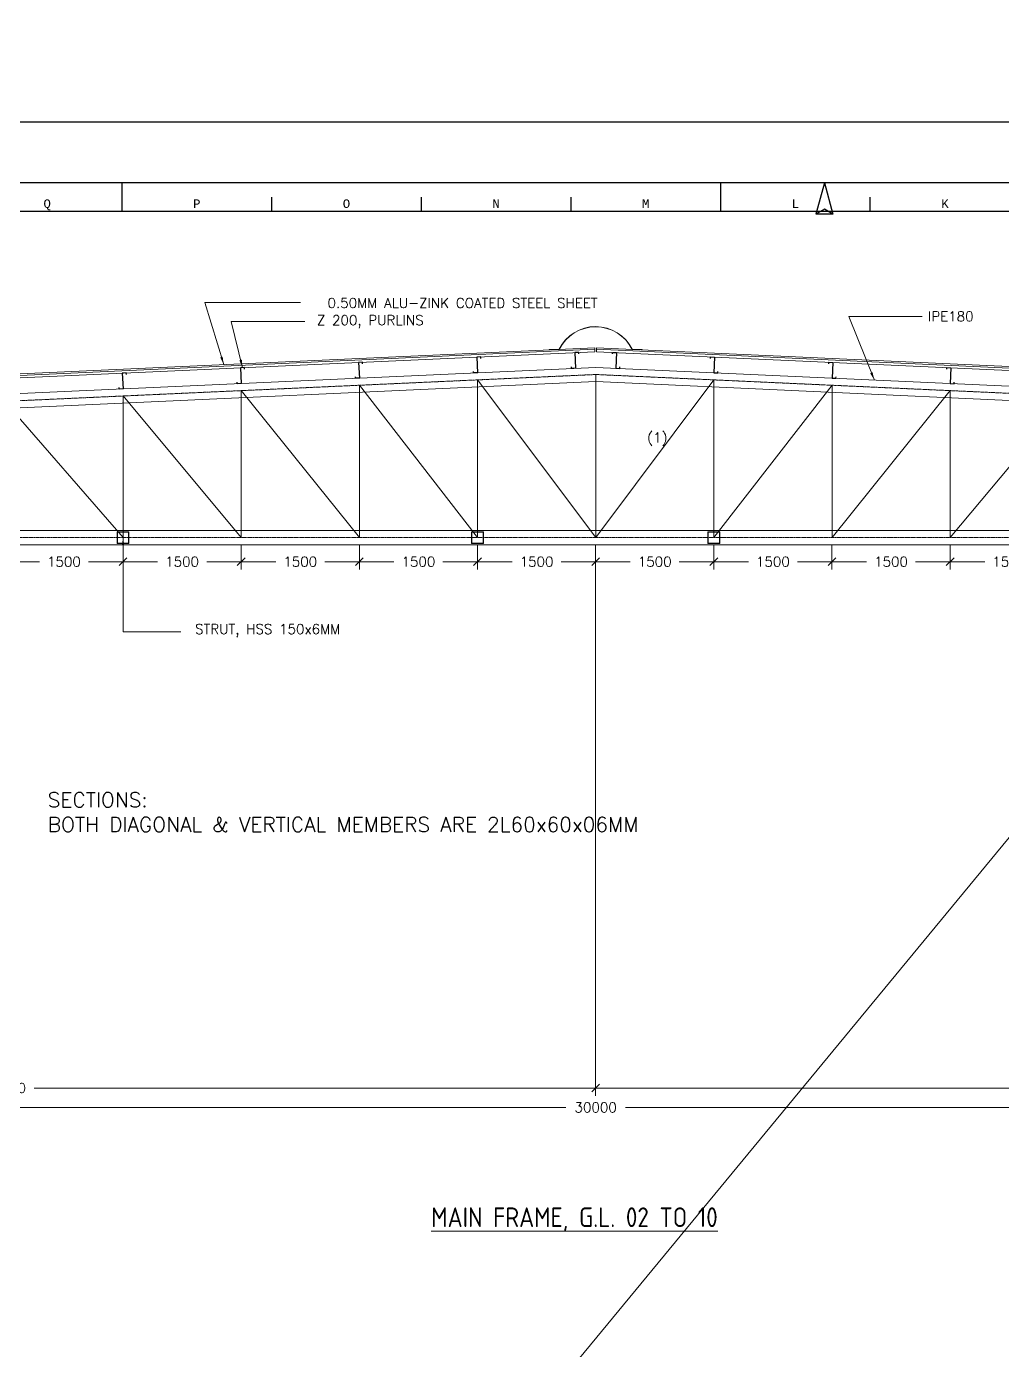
# Model space of a CAD drawing. Header units: millimetres. Extents: x -388065 to 2372687422, y -192755 to 667797.
# Drawn here: x 1426867 to 1439258, y 396511 to 413315 of the extents above; entities that cross this region are included whole.
import ezdxf

# ---------------------------------------------------------------- set-up
doc = ezdxf.new("R2010")
doc.units = ezdxf.units.MM
doc.linetypes.add('CENTER', pattern=[2, 1.25, -0.25, 0.25, -0.25])
doc.layers.add('Label', color=192, linetype='Continuous')
doc.layers.add('LOGO', color=250, linetype='Continuous')
for name, color, linetype, lineweight in [('STR-CL', 1, 'CENTER', 9), ('STR-DIM', 1, 'Continuous', 9), ('STR-STEEL', 6, 'Continuous', 30), ('STR-STEEL_IN_SEC', 6, 'Continuous', 15), ('STR-TEXT', 7, 'Continuous', 9)]:
    doc.layers.add(name, color=color, linetype=linetype, lineweight=lineweight)
doc.styles.add('MINA_MM_LAYOUT', font='dim.shx', dxfattribs={"height": 250})
doc.styles.add('MINA_MM_X-SEC', font='romans.shx', dxfattribs={"height": 125})
doc.styles.add('STANDART', font='MONOTXT.shx')
doc.dimstyles.new('MINA_MM_X-SEC', dxfattribs={"dimtxt": 125, "dimasz": 100, "dimexe": 100, "dimexo": 100, "dimgap": 100, "dimtad": 0, "dimdec": 0, "dimzin": 0, "dimdsep": 46, "dimtxsty": 'MINA_MM_X-SEC', "dimblk": 'OBLIQUE', "dimcen": 0.09, "dimclrd": 256, "dimclre": 256, "dimclrt": 7, "dimadec": 0, "dimazin": 0, "dimtfac": 1, "dimtdec": 0, "dimtix": 1, "dimtofl": 0, "dimtmove": 0, "dimatfit": 0, "dimfxl": 1, "dimtolj": 1, "dimtzin": 0, "dimlwd": -1, "dimlwe": -1, "dimarcsym": 0})

# ---------------------------------------------------------------- blocks, each defined once
blk = doc.blocks.new('_OBLIQUE')
at = {"color": 0, "linetype": 'ByBlock'}
blk.add_line((-0.5, -0.5), (0.5, 0.5), dxfattribs=at)
blk = doc.blocks.new('*D1579')
at = {"layer": 'Defpoints', "color": 0, "ltscale": 10, "transparency": 16777216}
for p in [(1426593, 406828), (1428093, 406828), (1428093, 406522)]:
    blk.add_point(p, dxfattribs=at)
at = {"layer": 'STR-DIM', "ltscale": 10, "transparency": 16777216}
for p, q in [((1426593, 406728), (1426593, 406422)), ((1428093, 406728), (1428093, 406422)), ((1426593, 406522), (1427032, 406522)), ((1428093, 406522), (1427655, 406522))]:
    blk.add_line(p, q, dxfattribs=at)
at = {"layer": 'STR-DIM', "ltscale": 10, "transparency": 16777216, "xscale": 100, "yscale": 100, "zscale": 100, "rotation": 180}
blk.add_blockref('_OBLIQUE', (1426593, 406522), dxfattribs=at)
at = {"layer": 'STR-DIM', "ltscale": 10, "transparency": 16777216, "xscale": 100, "yscale": 100, "zscale": 100}
blk.add_blockref('_OBLIQUE', (1428093, 406522), dxfattribs=at)
at = {"layer": 'STR-DIM', "color": 7, "ltscale": 10, "transparency": 16777216, "insert": (1427343, 406522), "char_height": 125, "attachment_point": 5, "style": 'MINA_MM_X-SEC'}
blk.add_mtext('\\A1;1500', dxfattribs=at)
blk = doc.blocks.new('*D1580')
at = {"layer": 'Defpoints', "color": 0, "ltscale": 10, "transparency": 16777216}
for p in [(1428093, 406828), (1429593, 406828), (1429593, 406522)]:
    blk.add_point(p, dxfattribs=at)
at = {"layer": 'STR-DIM', "ltscale": 10, "transparency": 16777216}
for p, q in [((1428093, 406728), (1428093, 406422)), ((1429593, 406728), (1429593, 406422)), ((1428093, 406522), (1428532, 406522)), ((1429593, 406522), (1429155, 406522))]:
    blk.add_line(p, q, dxfattribs=at)
at = {"layer": 'STR-DIM', "ltscale": 10, "transparency": 16777216, "xscale": 100, "yscale": 100, "zscale": 100, "rotation": 180}
blk.add_blockref('_OBLIQUE', (1428093, 406522), dxfattribs=at)
at = {"layer": 'STR-DIM', "ltscale": 10, "transparency": 16777216, "xscale": 100, "yscale": 100, "zscale": 100}
blk.add_blockref('_OBLIQUE', (1429593, 406522), dxfattribs=at)
at = {"layer": 'STR-DIM', "color": 7, "ltscale": 10, "transparency": 16777216, "insert": (1428843, 406522), "char_height": 125, "attachment_point": 5, "style": 'MINA_MM_X-SEC'}
blk.add_mtext('\\A1;1500', dxfattribs=at)
blk = doc.blocks.new('*D1581')
at = {"layer": 'Defpoints', "color": 0, "ltscale": 10, "transparency": 16777216}
for p in [(1429593, 406828), (1431093, 406828), (1431093, 406522)]:
    blk.add_point(p, dxfattribs=at)
at = {"layer": 'STR-DIM', "ltscale": 10, "transparency": 16777216}
for p, q in [((1429593, 406728), (1429593, 406422)), ((1431093, 406728), (1431093, 406422)), ((1429593, 406522), (1430032, 406522)), ((1431093, 406522), (1430655, 406522))]:
    blk.add_line(p, q, dxfattribs=at)
at = {"layer": 'STR-DIM', "ltscale": 10, "transparency": 16777216, "xscale": 100, "yscale": 100, "zscale": 100, "rotation": 180}
blk.add_blockref('_OBLIQUE', (1429593, 406522), dxfattribs=at)
at = {"layer": 'STR-DIM', "ltscale": 10, "transparency": 16777216, "xscale": 100, "yscale": 100, "zscale": 100}
blk.add_blockref('_OBLIQUE', (1431093, 406522), dxfattribs=at)
at = {"layer": 'STR-DIM', "color": 7, "ltscale": 10, "transparency": 16777216, "insert": (1430343, 406522), "char_height": 125, "attachment_point": 5, "style": 'MINA_MM_X-SEC'}
blk.add_mtext('\\A1;1500', dxfattribs=at)
blk = doc.blocks.new('*D1582')
at = {"layer": 'Defpoints', "color": 0, "ltscale": 10, "transparency": 16777216}
for p in [(1431093, 406828), (1432593, 406828), (1432593, 406522)]:
    blk.add_point(p, dxfattribs=at)
at = {"layer": 'STR-DIM', "ltscale": 10, "transparency": 16777216}
for p, q in [((1431093, 406728), (1431093, 406422)), ((1432593, 406728), (1432593, 406422)), ((1431093, 406522), (1431532, 406522)), ((1432593, 406522), (1432155, 406522))]:
    blk.add_line(p, q, dxfattribs=at)
at = {"layer": 'STR-DIM', "ltscale": 10, "transparency": 16777216, "xscale": 100, "yscale": 100, "zscale": 100, "rotation": 180}
blk.add_blockref('_OBLIQUE', (1431093, 406522), dxfattribs=at)
at = {"layer": 'STR-DIM', "ltscale": 10, "transparency": 16777216, "xscale": 100, "yscale": 100, "zscale": 100}
blk.add_blockref('_OBLIQUE', (1432593, 406522), dxfattribs=at)
at = {"layer": 'STR-DIM', "color": 7, "ltscale": 10, "transparency": 16777216, "insert": (1431843, 406522), "char_height": 125, "attachment_point": 5, "style": 'MINA_MM_X-SEC'}
blk.add_mtext('\\A1;1500', dxfattribs=at)
blk = doc.blocks.new('*D1583')
at = {"layer": 'Defpoints', "color": 0, "ltscale": 10, "transparency": 16777216}
for p in [(1432593, 406828), (1434093, 406828), (1434093, 406522)]:
    blk.add_point(p, dxfattribs=at)
at = {"layer": 'STR-DIM', "ltscale": 10, "transparency": 16777216}
for p, q in [((1432593, 406728), (1432593, 406422)), ((1434093, 406728), (1434093, 406422)), ((1432593, 406522), (1433032, 406522)), ((1434093, 406522), (1433655, 406522))]:
    blk.add_line(p, q, dxfattribs=at)
at = {"layer": 'STR-DIM', "ltscale": 10, "transparency": 16777216, "xscale": 100, "yscale": 100, "zscale": 100, "rotation": 180}
blk.add_blockref('_OBLIQUE', (1432593, 406522), dxfattribs=at)
at = {"layer": 'STR-DIM', "ltscale": 10, "transparency": 16777216, "xscale": 100, "yscale": 100, "zscale": 100}
blk.add_blockref('_OBLIQUE', (1434093, 406522), dxfattribs=at)
at = {"layer": 'STR-DIM', "color": 7, "ltscale": 10, "transparency": 16777216, "insert": (1433343, 406522), "char_height": 125, "attachment_point": 5, "style": 'MINA_MM_X-SEC'}
blk.add_mtext('\\A1;1500', dxfattribs=at)
blk = doc.blocks.new('*D1584')
at = {"layer": 'Defpoints', "color": 0, "ltscale": 10, "transparency": 16777216}
for p in [(1419093, 400094), (1449093, 400094), (1449093, 399596)]:
    blk.add_point(p, dxfattribs=at)
at = {"layer": 'STR-DIM', "ltscale": 10, "transparency": 16777216}
for p, q in [((1419093, 399994), (1419093, 399496)), ((1449093, 399994), (1449093, 399496)), ((1419093, 399596), (1433714, 399596)), ((1449093, 399596), (1434473, 399596))]:
    blk.add_line(p, q, dxfattribs=at)
at = {"layer": 'STR-DIM', "ltscale": 10, "transparency": 16777216, "xscale": 100, "yscale": 100, "zscale": 100, "rotation": 180}
blk.add_blockref('_OBLIQUE', (1419093, 399596), dxfattribs=at)
at = {"layer": 'STR-DIM', "ltscale": 10, "transparency": 16777216, "xscale": 100, "yscale": 100, "zscale": 100}
blk.add_blockref('_OBLIQUE', (1449093, 399596), dxfattribs=at)
at = {"layer": 'STR-DIM', "color": 7, "ltscale": 10, "transparency": 16777216, "insert": (1434093, 399596), "char_height": 125, "attachment_point": 5, "style": 'MINA_MM_X-SEC'}
blk.add_mtext('\\A1;30000', dxfattribs=at)
blk = doc.blocks.new('*D1446')
at = {"layer": 'Defpoints', "color": 0, "ltscale": 10, "transparency": 16777216}
for p in [(1438593, 406828), (1440093, 406828), (1438593, 406522)]:
    blk.add_point(p, dxfattribs=at)
at = {"layer": 'STR-DIM', "ltscale": 10, "transparency": 16777216}
for p, q in [((1438593, 406728), (1438593, 406422)), ((1440093, 406728), (1440093, 406422)), ((1438593, 406522), (1439032, 406522)), ((1440093, 406522), (1439655, 406522))]:
    blk.add_line(p, q, dxfattribs=at)
at = {"layer": 'STR-DIM', "ltscale": 10, "transparency": 16777216, "xscale": 100, "yscale": 100, "zscale": 100, "rotation": 180}
blk.add_blockref('_OBLIQUE', (1438593, 406522), dxfattribs=at)
at = {"layer": 'STR-DIM', "ltscale": 10, "transparency": 16777216, "xscale": 100, "yscale": 100, "zscale": 100}
blk.add_blockref('_OBLIQUE', (1440093, 406522), dxfattribs=at)
at = {"layer": 'STR-DIM', "color": 7, "ltscale": 10, "transparency": 16777216, "insert": (1439343, 406522), "char_height": 125, "attachment_point": 5, "style": 'MINA_MM_X-SEC'}
blk.add_mtext('\\A1;1500', dxfattribs=at)
blk = doc.blocks.new('*D1447')
at = {"layer": 'Defpoints', "color": 0, "ltscale": 10, "transparency": 16777216}
for p in [(1437093, 406828), (1438593, 406828), (1437093, 406522)]:
    blk.add_point(p, dxfattribs=at)
at = {"layer": 'STR-DIM', "ltscale": 10, "transparency": 16777216}
for p, q in [((1437093, 406728), (1437093, 406422)), ((1438593, 406728), (1438593, 406422)), ((1437093, 406522), (1437532, 406522)), ((1438593, 406522), (1438155, 406522))]:
    blk.add_line(p, q, dxfattribs=at)
at = {"layer": 'STR-DIM', "ltscale": 10, "transparency": 16777216, "xscale": 100, "yscale": 100, "zscale": 100, "rotation": 180}
blk.add_blockref('_OBLIQUE', (1437093, 406522), dxfattribs=at)
at = {"layer": 'STR-DIM', "ltscale": 10, "transparency": 16777216, "xscale": 100, "yscale": 100, "zscale": 100}
blk.add_blockref('_OBLIQUE', (1438593, 406522), dxfattribs=at)
at = {"layer": 'STR-DIM', "color": 7, "ltscale": 10, "transparency": 16777216, "insert": (1437843, 406522), "char_height": 125, "attachment_point": 5, "style": 'MINA_MM_X-SEC'}
blk.add_mtext('\\A1;1500', dxfattribs=at)
blk = doc.blocks.new('*D1448')
at = {"layer": 'Defpoints', "color": 0, "ltscale": 10, "transparency": 16777216}
for p in [(1435593, 406828), (1437093, 406828), (1435593, 406522)]:
    blk.add_point(p, dxfattribs=at)
at = {"layer": 'STR-DIM', "ltscale": 10, "transparency": 16777216}
for p, q in [((1435593, 406728), (1435593, 406422)), ((1437093, 406728), (1437093, 406422)), ((1435593, 406522), (1436032, 406522)), ((1437093, 406522), (1436655, 406522))]:
    blk.add_line(p, q, dxfattribs=at)
at = {"layer": 'STR-DIM', "ltscale": 10, "transparency": 16777216, "xscale": 100, "yscale": 100, "zscale": 100, "rotation": 180}
blk.add_blockref('_OBLIQUE', (1435593, 406522), dxfattribs=at)
at = {"layer": 'STR-DIM', "ltscale": 10, "transparency": 16777216, "xscale": 100, "yscale": 100, "zscale": 100}
blk.add_blockref('_OBLIQUE', (1437093, 406522), dxfattribs=at)
at = {"layer": 'STR-DIM', "color": 7, "ltscale": 10, "transparency": 16777216, "insert": (1436343, 406522), "char_height": 125, "attachment_point": 5, "style": 'MINA_MM_X-SEC'}
blk.add_mtext('\\A1;1500', dxfattribs=at)
blk = doc.blocks.new('*D1449')
at = {"layer": 'Defpoints', "color": 0, "ltscale": 10, "transparency": 16777216}
for p in [(1434093, 406828), (1435593, 406828), (1434093, 406522)]:
    blk.add_point(p, dxfattribs=at)
at = {"layer": 'STR-DIM', "ltscale": 10, "transparency": 16777216}
for p, q in [((1434093, 406728), (1434093, 406422)), ((1435593, 406728), (1435593, 406422)), ((1434093, 406522), (1434532, 406522)), ((1435593, 406522), (1435155, 406522))]:
    blk.add_line(p, q, dxfattribs=at)
at = {"layer": 'STR-DIM', "ltscale": 10, "transparency": 16777216, "xscale": 100, "yscale": 100, "zscale": 100, "rotation": 180}
blk.add_blockref('_OBLIQUE', (1434093, 406522), dxfattribs=at)
at = {"layer": 'STR-DIM', "ltscale": 10, "transparency": 16777216, "xscale": 100, "yscale": 100, "zscale": 100}
blk.add_blockref('_OBLIQUE', (1435593, 406522), dxfattribs=at)
at = {"layer": 'STR-DIM', "color": 7, "ltscale": 10, "transparency": 16777216, "insert": (1434843, 406522), "char_height": 125, "attachment_point": 5, "style": 'MINA_MM_X-SEC'}
blk.add_mtext('\\A1;1500', dxfattribs=at)
blk = doc.blocks.new('*D1451')
at = {"layer": 'Defpoints', "color": 0, "ltscale": 10, "transparency": 16777216}
for p in [(1434093, 406828), (1419093, 400094), (1434093, 399842)]:
    blk.add_point(p, dxfattribs=at)
at = {"layer": 'STR-DIM', "ltscale": 10, "transparency": 16777216}
for p, q in [((1434093, 406728), (1434093, 399742)), ((1419093, 399994), (1419093, 399742)), ((1419093, 399842), (1426223, 399842)), ((1434093, 399842), (1426964, 399842))]:
    blk.add_line(p, q, dxfattribs=at)
at = {"layer": 'STR-DIM', "ltscale": 10, "transparency": 16777216, "xscale": 100, "yscale": 100, "zscale": 100, "rotation": 180}
blk.add_blockref('_OBLIQUE', (1419093, 399842), dxfattribs=at)
at = {"layer": 'STR-DIM', "ltscale": 10, "transparency": 16777216, "xscale": 100, "yscale": 100, "zscale": 100}
blk.add_blockref('_OBLIQUE', (1434093, 399842), dxfattribs=at)
at = {"layer": 'STR-DIM', "color": 7, "ltscale": 10, "transparency": 16777216, "insert": (1426593, 399842), "char_height": 125, "attachment_point": 5, "style": 'MINA_MM_X-SEC'}
blk.add_mtext('\\A1;15000', dxfattribs=at)
blk = doc.blocks.new('*D1452')
at = {"layer": 'Defpoints', "color": 0, "ltscale": 10, "transparency": 16777216}
for p in [(1434093, 406828), (1449093, 400094), (1434093, 399842)]:
    blk.add_point(p, dxfattribs=at)
at = {"layer": 'STR-DIM', "ltscale": 10, "transparency": 16777216}
for p, q in [((1434093, 406728), (1434093, 399742)), ((1449093, 399994), (1449093, 399742)), ((1434093, 399842), (1441223, 399842)), ((1449093, 399842), (1441964, 399842))]:
    blk.add_line(p, q, dxfattribs=at)
at = {"layer": 'STR-DIM', "ltscale": 10, "transparency": 16777216, "xscale": 100, "yscale": 100, "zscale": 100, "rotation": 180}
blk.add_blockref('_OBLIQUE', (1434093, 399842), dxfattribs=at)
at = {"layer": 'STR-DIM', "ltscale": 10, "transparency": 16777216, "xscale": 100, "yscale": 100, "zscale": 100}
blk.add_blockref('_OBLIQUE', (1449093, 399842), dxfattribs=at)
at = {"layer": 'STR-DIM', "color": 7, "ltscale": 10, "transparency": 16777216, "insert": (1441593, 399842), "char_height": 125, "attachment_point": 5, "style": 'MINA_MM_X-SEC'}
blk.add_mtext('\\A1;15000', dxfattribs=at)
blk = doc.blocks.new('LABLE')
at = {"layer": 'Label', "color": 7}
for p, q in [((80430, 56070), (0, 56070)), ((23797, 56070), (23797, 55391)), ((38025, 56070), (38025, 55391)), ((40498, 56070), (40298, 55325)), ((40498, 56070), (40697, 55325)), ((27354, 55730), (27354, 55391)), ((30911, 55730), (30911, 55391)), ((34468, 55730), (34468, 55391)), ((41582, 55730), (41582, 55391)), ((79751, 55391), (679, 55391)), ((40498, 55440), (40298, 55325)), ((40697, 55325), (40498, 55440)), ((40697, 55325), (40298, 55325))]:
    blk.add_line(p, q, dxfattribs=at)
at = {"layer": 'Label', "color": 7, "style": 'STANDART', "width": 1}
for s, p in [('Q', (21936, 55473)), ('P', (25493, 55473)), ('O', (29050, 55473)), ('N', (32607, 55473)), ('M', (36164, 55473)), ('L', (39721, 55473)), ('K', (43278, 55473))]:
    blk.add_text(s, height=203, dxfattribs=at).set_placement(p)

msp = doc.modelspace()

# ---------------------------------------------------------------- linework, layer by layer
at = {"layer": 'LOGO', "ltscale": 0.1}
msp.add_lwpolyline([(1459406.7465, 380353.5137), (1459406.7465, 412098.7654), (1414461.0282, 412098.7654), (1414461.0282, 380353.5137)], close=True, dxfattribs=at)
at = {"layer": 'STR-CL', "ltscale": 10}
for p, q in [((1417593.3956, 408147.7504), (1434093.3956, 408897.7504)), ((1450589.3089, 408147.9361), (1434093.3956, 408897.7504)), ((1434093.3956, 406827.8433), (1417593.3956, 406827.8433)), ((1434093.3956, 406827.8433), (1450593.3956, 406827.8433))]:
    msp.add_line(p, q, dxfattribs=at)
at = {"layer": 'STR-STEEL', "ltscale": 10}
for points in [[(1433880.2185, 409158.3393), (1433879.3103, 409178.3186), (1433829.3619, 409176.0483), (1433838.4434, 408976.2545), (1433788.495, 408973.9842), (1433787.5868, 408993.9635)], [(1434306.5728, 409158.3393), (1434307.4809, 409178.3186), (1434357.4293, 409176.0483), (1434348.3478, 408976.2545), (1434398.2962, 408973.9842), (1434399.2044, 408993.9635)], [(1431135.1707, 409033.5644), (1431134.2625, 409053.5437), (1431084.3141, 409051.2734), (1431093.3956, 408851.4796), (1431043.4472, 408849.2093), (1431042.539, 408869.1886)], [(1432635.1707, 409101.7462), (1432634.2625, 409121.7256), (1432584.3141, 409119.4552), (1432593.3956, 408919.6615), (1432543.4472, 408917.3911), (1432542.539, 408937.3705)], [(1435551.6206, 409101.7462), (1435552.5287, 409121.7256), (1435602.4771, 409119.4552), (1435593.3956, 408919.6615), (1435643.344, 408917.3911), (1435644.2522, 408937.3705)], [(1437051.6206, 409033.5644), (1437052.5287, 409053.5437), (1437102.4771, 409051.2734), (1437093.3956, 408851.4796), (1437143.344, 408849.2093), (1437144.2522, 408869.1886)], [(1428135.1707, 408897.2007), (1428134.2625, 408917.1801), (1428084.3141, 408914.9097), (1428093.3956, 408715.116), (1428043.4472, 408712.8456), (1428042.539, 408732.825)], [(1429635.1707, 408965.3825), (1429634.2625, 408985.3619), (1429584.3141, 408983.0915), (1429593.3956, 408783.2978), (1429543.4472, 408781.0274), (1429542.539, 408801.0068)], [(1438551.6206, 408965.3825), (1438552.5287, 408985.3619), (1438602.4771, 408983.0915), (1438593.3956, 408783.2978), (1438643.344, 408781.0274), (1438644.2522, 408801.0068)]]:
    msp.add_lwpolyline(points, dxfattribs=at)
at = {"layer": 'STR-STEEL_IN_SEC', "color": 7, "ltscale": 0.1}
msp.add_line((1584664.4846, 579101.4319), (1396989.2923, 351706.677), dxfattribs=at)
at = {"layer": 'STR-STEEL_IN_SEC', "ltscale": 10}
for p, q in [((1417582.0437, 408487.5854), (1434081.3531, 409237.554)), ((1417582.9518, 408467.606), (1434081.3531, 409217.5334)), ((1417584.3141, 408437.637), (1434081.3531, 409187.5024)), ((1433629.8373, 409219.0326), (1433504.294, 409213.3261)), ((1433504.3848, 409211.3282), (1433504.294, 409213.3261)), ((1433631.104, 409217.0882), (1433504.3848, 409211.3282)), ((1434081.3531, 409237.554), (1434081.3531, 409187.5024)), ((1450604.7475, 408487.5854), (1434105.4381, 409237.554)), ((1434105.4381, 409237.554), (1434105.4381, 409187.5024)), ((1450603.8394, 408467.606), (1434105.4381, 409217.5334)), ((1450602.4771, 408437.637), (1434105.4381, 409187.5024)), ((1434555.6872, 409217.0882), (1434682.4064, 409211.3282)), ((1434556.9539, 409219.0326), (1434682.4972, 409213.3261)), ((1434682.4064, 409211.3282), (1434682.4972, 409213.3261)), ((1419208.3956, 408311.2524), (1434093.3956, 408987.8433)), ((1448978.3956, 408311.2524), (1434093.3956, 408987.8433)), ((1434093.3956, 406827.8433), (1434093.3956, 408897.7504)), ((1419208.3956, 408131.0665), (1434093.3956, 408807.6574)), ((1429593.3956, 406827.8433), (1429593.3956, 408693.2049)), ((1431093.3956, 406827.8433), (1429593.3956, 408693.2049)), ((1431093.3956, 406827.8433), (1431093.3956, 408761.3867)), ((1432593.3956, 406827.8433), (1431093.3956, 408761.3867)), ((1432593.3956, 406827.8433), (1432593.3956, 408829.5685)), ((1434093.3956, 406827.8433), (1432593.3956, 408829.5685)), ((1434093.3956, 406827.8433), (1435593.3956, 408829.5685)), ((1448978.3956, 408131.0665), (1434093.3956, 408807.6574)), ((1435593.3956, 406827.8433), (1435593.3956, 408829.5685)), ((1435593.3956, 406827.8433), (1437093.3956, 408761.3867)), ((1437093.3956, 406827.8433), (1437093.3956, 408761.3867)), ((1437093.3956, 406827.8433), (1438593.3956, 408693.2049)), ((1438593.3956, 406827.8433), (1438593.3956, 408693.2049)), ((1428093.3956, 406827.8433), (1426593.3956, 408556.8413)), ((1428093.3956, 406827.8433), (1428093.3956, 408625.0231)), ((1429593.3956, 406827.8433), (1428093.3956, 408625.0231)), ((1438593.3956, 406827.8433), (1440093.3956, 408625.0231)), ((1434093.3956, 406917.8433), (1419208.3956, 406917.8433)), ((1434093.3956, 406917.8433), (1448978.3956, 406917.8433)), ((1434093.3956, 406737.8433), (1419208.3956, 406737.8433)), ((1434093.3956, 406737.8433), (1448978.3956, 406737.8433))]:
    msp.add_line(p, q, dxfattribs=at)
for points in [[(1428021.3956, 406902.8433), (1428165.3956, 406902.8433, -0.4142135624), (1428168.3956, 406899.8433), (1428168.3956, 406755.8433, -0.4142135624), (1428165.3956, 406752.8433), (1428021.3956, 406752.8433, -0.4142135624), (1428018.3956, 406755.8433), (1428018.3956, 406899.8433, -0.4142135624)], [(1428025.3956, 406898.8433), (1428161.3956, 406898.8433, -0.4142135624), (1428164.3956, 406895.8433), (1428164.3956, 406759.8433, -0.4142135624), (1428161.3956, 406756.8433), (1428025.3956, 406756.8433, -0.4142135624), (1428022.3956, 406759.8433), (1428022.3956, 406895.8433, -0.4142135624)], [(1432521.3956, 406902.8433), (1432665.3956, 406902.8433, -0.4142135624), (1432668.3956, 406899.8433), (1432668.3956, 406755.8433, -0.4142135624), (1432665.3956, 406752.8433), (1432521.3956, 406752.8433, -0.4142135624), (1432518.3956, 406755.8433), (1432518.3956, 406899.8433, -0.4142135624)], [(1432525.3956, 406898.8433), (1432661.3956, 406898.8433, -0.4142135624), (1432664.3956, 406895.8433), (1432664.3956, 406759.8433, -0.4142135624), (1432661.3956, 406756.8433), (1432525.3956, 406756.8433, -0.4142135624), (1432522.3956, 406759.8433), (1432522.3956, 406895.8433, -0.4142135624)], [(1435665.3956, 406902.8433), (1435521.3956, 406902.8433, 0.4142135624), (1435518.3956, 406899.8433), (1435518.3956, 406755.8433, 0.4142135624), (1435521.3956, 406752.8433), (1435665.3956, 406752.8433, 0.4142135624), (1435668.3956, 406755.8433), (1435668.3956, 406899.8433, 0.4142135624)], [(1435661.3956, 406898.8433), (1435525.3956, 406898.8433, 0.4142135624), (1435522.3956, 406895.8433), (1435522.3956, 406759.8433, 0.4142135624), (1435525.3956, 406756.8433), (1435661.3956, 406756.8433, 0.4142135624), (1435664.3956, 406759.8433), (1435664.3956, 406895.8433, 0.4142135624)]]:
    msp.add_lwpolyline(points, format="xyb", close=True, dxfattribs=at)
for radius, end in [(518.0104, 153.49329459), (516.0104, 153.62373747)]:
    msp.add_arc((1434093.3956, 408987.8433), radius, 26.37626253, end, dxfattribs=at)

# ---------------------------------------------------------------- block references
at = {"xscale": 0.5340412222186743, "yscale": 0.5340412222186743, "zscale": 0.5340412222186743}
msp.add_blockref('LABLE', (1415368.8983, 381386.9787), dxfattribs=at)

# ---------------------------------------------------------------- texts
at = {"layer": 'STR-TEXT', "color": 7, "ltscale": 10, "attachment_point": 5}
for s, insert, char_height, width, style in [('\\A1;0.50MM ALU-ZINK COATED STEEL SHEET', (1432403.887, 409805.7641), 125, 4334.999519, 'MINA_MM_X-SEC'), ('\\A1;Z 200, PURLINS', (1431231.3685, 409568.5321), 125, 1888.281259, 'MINA_MM_X-SEC'), ('\\A1;(1)', (1434876.1732, 408076.8565), 125, 263.154762, 'MINA_MM_X-SEC'), ('\\A1;STRUT, HSS 150x6MM ', (1429930.1249, 405647.8662), 125, 2274.070388, 'MINA_MM_X-SEC'), ('\\A1;\\pxql;SECTIONS:\\PBOTH DIAGONAL & VERTICAL MEMBERS ARE 2L60x60x06MM', (1433046.7893, 403342.8207), 187.5, 11818.096869, 'MINA_MM_X-SEC'), ('\\A1;{\\LMAIN FRAME, G.L. 02 TO 10}', (1433824.1698, 398173.3538), 250, 7313.692838, 'MINA_MM_LAYOUT')]:
    msp.add_mtext(s, dxfattribs=dict(at, insert=insert, char_height=char_height, width=width, style=style))
at = {"layer": 'STR-TEXT', "color": 7, "ltscale": 10, "insert": (1438600.8792, 409635.3742), "char_height": 125, "attachment_point": 5, "style": 'MINA_MM_X-SEC'}
msp.add_mtext('\\A1;IPE180', dxfattribs=at)

# ---------------------------------------------------------------- dimensions: what is measured, and where the dimension line sits
at = {"layer": 'STR-DIM', "ltscale": 10}
for base, p2, picture, middle in [((1434093.3956, 399842.4188), (1434093.3956, 406827.8433), '*D1451', (1426593.3956, 399842.4188)), ((1449093.3956, 399596.277), (1449093.3956, 400094.406), '*D1584', (1434093.3956, 399596.277))]:
    dim = msp.add_linear_dim(base=base, p1=(1419093.3956, 400094.406), p2=p2, dimstyle='MINA_MM_X-SEC', dxfattribs=at)
    dim.commit()
    dim.dimension.update_dxf_attribs({"geometry": picture, "text_midpoint": middle})
for base, p1, p2, picture, middle in [((1428093.3956, 406522.408), (1426593.3956, 406827.8433), (1428093.3956, 406827.8433), '*D1579', (1427343.3956, 406522.408)), ((1429593.3956, 406522.408), (1428093.3956, 406827.8433), (1429593.3956, 406827.8433), '*D1580', (1428843.3956, 406522.408)), ((1431093.3956, 406522.408), (1429593.3956, 406827.8433), (1431093.3956, 406827.8433), '*D1581', (1430343.3956, 406522.408)), ((1432593.3956, 406522.408), (1431093.3956, 406827.8433), (1432593.3956, 406827.8433), '*D1582', (1431843.3956, 406522.408)), ((1434093.3956, 406522.408), (1432593.3956, 406827.8433), (1434093.3956, 406827.8433), '*D1583', (1433343.3956, 406522.408))]:
    dim = msp.add_linear_dim(base=base, p1=p1, p2=p2, dimstyle='MINA_MM_X-SEC', override={"dimtmove": 1}, dxfattribs=at)
    dim.commit()
    dim.dimension.update_dxf_attribs({"geometry": picture, "text_midpoint": middle})
for base, p1, p2, picture, middle in [((1434093.3956, 406522.408), (1435593.3956, 406827.8433), (1434093.3956, 406827.8433), '*D1449', (1434843.3956, 406522.408)), ((1435593.3956, 406522.408), (1437093.3956, 406827.8433), (1435593.3956, 406827.8433), '*D1448', (1436343.3956, 406522.408)), ((1437093.3956, 406522.408), (1438593.3956, 406827.8433), (1437093.3956, 406827.8433), '*D1447', (1437843.3956, 406522.408)), ((1438593.3956, 406522.408), (1440093.3956, 406827.8433), (1438593.3956, 406827.8433), '*D1446', (1439343.3956, 406522.408))]:
    dim = msp.add_linear_dim(base=base, p1=p1, p2=p2, angle=180, dimstyle='MINA_MM_X-SEC', override={"dimtmove": 1}, dxfattribs=at)
    dim.commit()
    dim.dimension.update_dxf_attribs({"geometry": picture, "text_midpoint": middle})
dim = msp.add_linear_dim(base=(1434093.3956, 399842.4188), p1=(1449093.3956, 400094.406), p2=(1434093.3956, 406827.8433), angle=180, dimstyle='MINA_MM_X-SEC', dxfattribs=at)
dim.commit()
dim.dimension.update_dxf_attribs({"geometry": '*D1452', "text_midpoint": (1441593.3956, 399842.4188)})

# ---------------------------------------------------------------- leaders
for points in [[(1429371.2937, 409023.4604), (1429131.9335, 409809.7465), (1430346.4788, 409809.7465)], [(1429609.2883, 408984.2267), (1429467.8393, 409572.5145), (1430402.2862, 409572.5145)], [(1437630.8169, 408827.0514), (1437305.5155, 409634.857), (1438239.9625, 409634.857)]]:
    msp.add_leader(points, dimstyle='MINA_MM_X-SEC', dxfattribs=at)
msp.add_leader([(1428093.3956, 406827.8433), (1428093.3956, 405631.1638), (1428828.63, 405631.1638)], dimstyle='MINA_MM_X-SEC', override={"dimtmove": 1}, dxfattribs=at)

doc.saveas('drawing.dxf')
